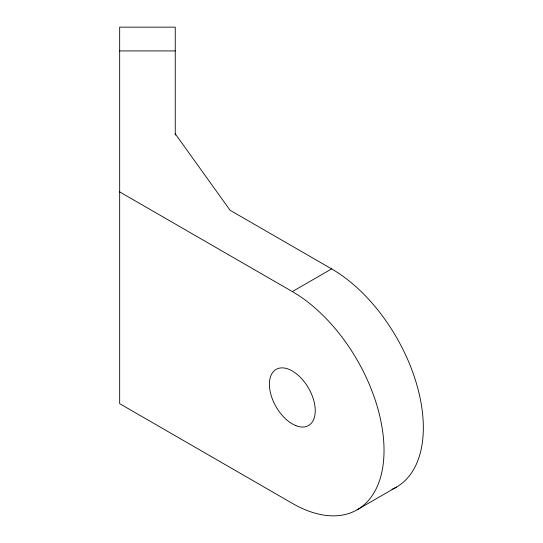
<?xml version="1.0" encoding="UTF-8"?>
<svg xmlns="http://www.w3.org/2000/svg" width="543" height="543" viewBox="0 0 543 543"><rect width="100%" height="100%" fill="white"/><g stroke="black" fill="none" stroke-linecap="round" stroke-linejoin="round"><path stroke-width="0.81" d="M119.67 191.903L292.331 291.584L331.63 268.894A129.682 74.873 60 0 1 417.479 387.139A129.682 74.873 60 0 1 391.958 489.352M357.172 509.775L396.471 487.091M119.67 50.933L175.253 50.933M331.63 268.894L230.103 210.284L175.253 133.822M175.253 135.132L175.253 27.15L119.67 27.15L119.67 403.673L292.331 503.354A129.682 74.873 60 0 0 384.03 450.412A129.682 74.873 60 0 0 292.331 291.584M295.915 425.685L292.331 423.94A32.424 18.72 60 0 1 269.403 384.234A32.424 18.72 60 0 1 292.331 370.998L295.915 373.394A32.424 18.72 60 0 1 315.252 410.705A32.424 18.72 60 0 1 295.915 425.685"/></g></svg>
